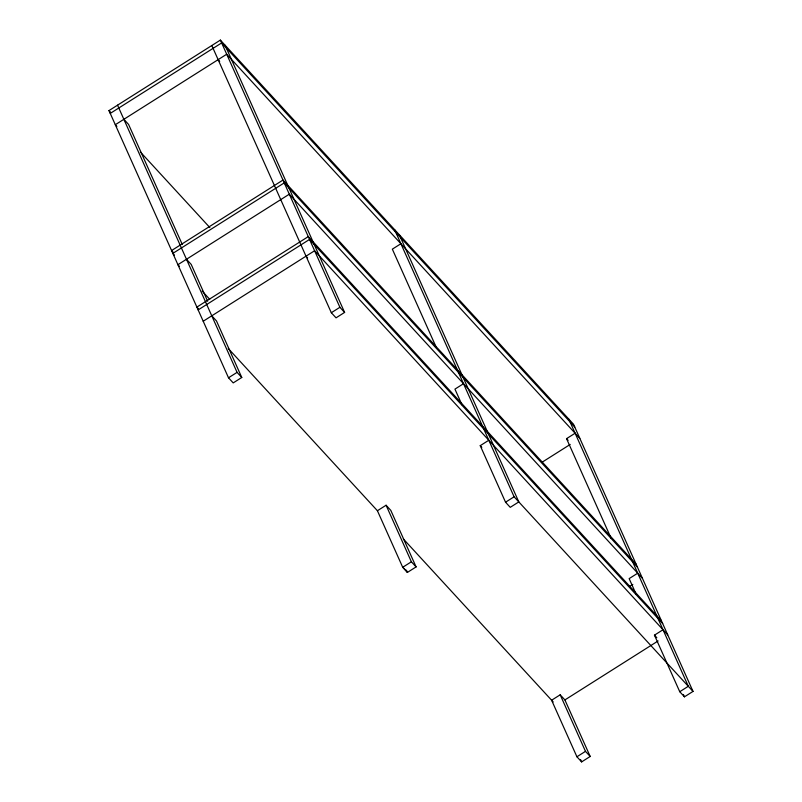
<?xml version="1.0" encoding="UTF-8"?>
<svg xmlns="http://www.w3.org/2000/svg" width="802" height="802" viewBox="0 0 802 802"><rect width="100%" height="100%" fill="white"/><g stroke="black" fill="none" stroke-linecap="round" stroke-linejoin="round"><path stroke-width="1.2" d="M211.778 315.818L216.48 320.94L241.773 377.481L233.212 382.905L228.5 377.782L108.982 110.586L220.38 40.1L573.5 424.218L693.018 691.414L684.457 696.828L679.745 691.715L654.452 635.164L663.023 629.74M110.245 113.413L221.643 42.927L574.763 427.045M198.144 309.923L309.542 239.437L662.673 623.555M203.207 321.241L314.605 250.745L667.725 634.863M400.91 243.738L392.338 249.151L436.338 347.527M228.5 377.782L237.071 372.369L241.773 377.481M331.326 312.72L339.898 307.296L344.609 312.419L336.038 317.843L331.326 312.72L211.808 45.524M463.516 383.697L454.945 389.12L461.932 404.739M377.411 510.734L386.083 505.24L390.795 510.363L416.088 566.914L407.416 572.407L402.704 567.285L377.411 510.734L228.249 348.479M399.296 234.715L518.814 501.912L510.242 507.335L505.541 502.212L480.238 445.661L488.809 440.248M611.064 538.162L566.543 438.654L575.114 433.23M541.931 462.333L570.212 444.438M402.704 567.285L411.386 561.791L416.088 566.914M505.541 502.212L514.102 496.789L693.018 691.414M637.72 573.189L629.149 578.613L636.146 594.242M629.67 586.382L632.818 584.397M560.187 694.803L551.616 700.226L576.919 756.777L581.62 761.9L590.192 756.476L564.899 699.925L560.187 694.803L585.48 751.354L590.192 756.476M564.899 699.925L658.111 640.948M576.919 756.777L585.48 751.354M679.745 691.715L688.317 686.291L568.788 419.095M579.826 438.353L226.705 54.235L115.298 124.731L116.871 126.435M218.134 59.659L219.698 61.363M566.543 438.654L568.117 440.358M636.106 564.177L282.986 180.059L171.588 250.545L173.152 252.259M637.369 567.004L284.249 182.886L172.851 253.382L174.415 255.086M642.432 578.312L289.311 194.194L177.904 264.69L179.478 266.394M661.399 620.728L308.279 236.61L196.881 307.096L198.445 308.81M306.033 256.169L307.607 257.873M480.238 445.661L481.812 447.376M654.452 635.164L656.808 637.72M123.869 119.308L128.581 124.43L182.305 244.53M108.982 110.586L110.546 112.3M140.35 151.969L209.843 227.567M186.475 259.267L191.187 264.389L207.658 301.221M202.104 291.016L209.733 299.306M403.306 538.904L553.19 701.94M402.815 567.214L407.526 572.337M683.444 694.572L684.457 696.828M394.584 229.593L514.102 496.789M580.608 759.634L581.62 761.9M225.081 45.223L344.609 312.419M220.38 40.1L339.898 307.296M386.083 505.24L411.386 561.791M406.403 570.142L407.416 572.407M117.543 105.172L237.071 372.369"/></g></svg>
